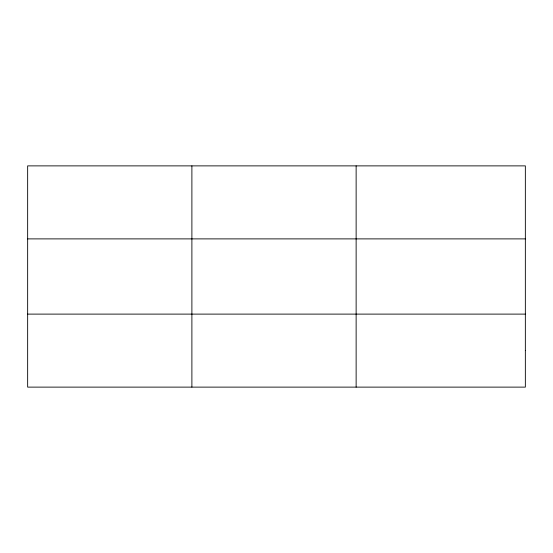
<?xml version="1.0" encoding="UTF-8"?>
<svg xmlns="http://www.w3.org/2000/svg" width="553" height="553" viewBox="0 0 553 553"><rect width="100%" height="100%" fill="white"/><g stroke="black" fill="none" stroke-linecap="round" stroke-linejoin="round"><path stroke-width="0.83" d="M191.891 165.879L191.891 387.121M356.132 165.879L356.132 387.121M27.65 238.889L525.35 238.889M27.65 314.111L525.35 314.111M525.35 350.616L525.35 387.121L27.65 387.121L27.65 165.879L525.35 165.879L525.35 350.616"/></g></svg>
